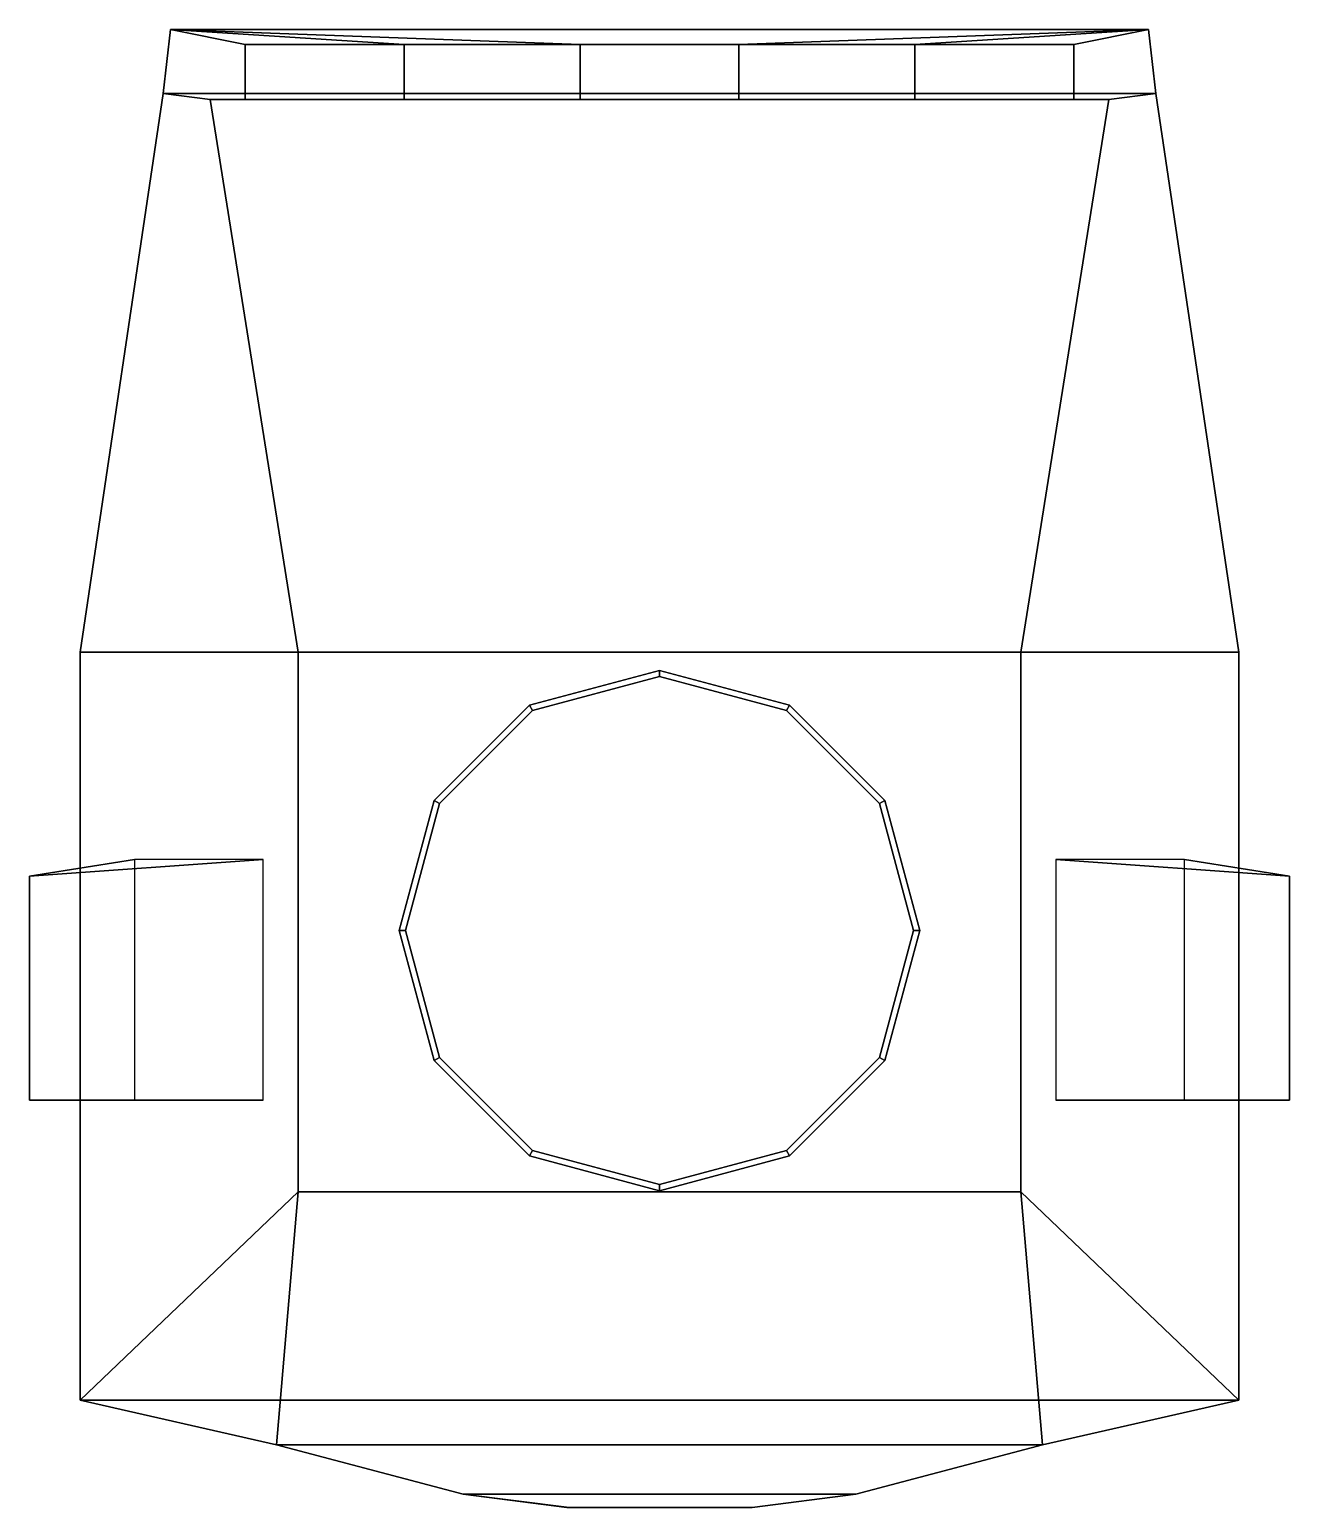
# Model space of a CAD drawing. Extents: x -5.2 to 5.2, y -7.7 to 4.6.
import ezdxf

# ---------------------------------------------------------------- set-up
doc = ezdxf.new("R2010")
doc.units = 0
doc.layers.add('TURRET', color=2, linetype='CONTINUOUS')

msp = doc.modelspace()

# ---------------------------------------------------------------- linework, layer by layer
at = {"layer": 'TURRET'}
for points in [[(-4.12, 4.07, 1.74), (-4.06, 4.6), (-4.12, 4.07), (-4.12, 4.07, 1.74)], [(-4.06, 4.6), (-4.12, 4.07, 1.74), (-3.44, 4.07, 1.74), (-3.44, 4.475, 0.41)], [(-4.12, 4.07), (-4.06, 4.6), (4.06, 4.6), (4.12, 4.07)], [(-2.12, 4.475, 0.41), (-2.12, 4.475, 0.41), (-0.66, 4.475, 0.41), (-4.06, 4.6)], [(-3.44, 4.475, 0.41), (-3.44, 4.475, 0.41), (-2.12, 4.475, 0.41), (-4.06, 4.6)], [(-4.06, 4.6), (-0.66, 4.475, 0.41), (0.66, 4.475, 0.41), (4.06, 4.6)], [(0.66, 4.475, 0.41), (0.66, 4.475, 0.41), (2.12, 4.475, 0.41), (4.06, 4.6)], [(2.12, 4.475, 0.41), (2.12, 4.475, 0.41), (3.44, 4.475, 0.41), (4.06, 4.6)], [(3.44, 4.475, 0.41), (3.44, 4.07, 1.74), (4.12, 4.07, 1.74), (4.06, 4.6)], [(4.12, 4.07), (4.06, 4.6), (4.12, 4.07, 1.74)], [(-3.44, 4.02, 0.41), (-3.44, 4.475, 0.41), (-3.44, 4.07, 1.74), (-3.44, 4.02, 1.85)], [(-2.12, 4.475, 0.41), (-3.44, 4.475, 0.41), (-3.44, 4.02, 0.41), (-2.12, 4.02, 0.41)], [(-2.12, 4.475, 0.41), (-2.12, 4.02, 0.41), (-2.12, 4.02, 1.85), (-2.12, 4.07, 1.74)], [(-2.12, 4.475, 0.41), (-2.12, 4.07, 1.74), (-0.66, 4.07, 1.74), (-0.66, 4.475, 0.41)], [(-0.66, 4.02, 0.41), (-0.66, 4.475, 0.41), (-0.66, 4.07, 1.74), (-0.66, 4.02, 1.85)], [(0.66, 4.475, 0.41), (-0.66, 4.475, 0.41), (-0.66, 4.02, 0.41), (0.66, 4.02, 0.41)], [(0.66, 4.475, 0.41), (0.66, 4.02, 0.41), (0.66, 4.02, 1.85), (0.66, 4.07, 1.74)], [(0.66, 4.475, 0.41), (0.66, 4.07, 1.74), (2.12, 4.07, 1.74), (2.12, 4.475, 0.41)], [(2.12, 4.02, 0.41), (2.12, 4.475, 0.41), (2.12, 4.07, 1.74), (2.12, 4.02, 1.85)], [(3.44, 4.475, 0.41), (2.12, 4.475, 0.41), (2.12, 4.02, 0.41), (3.44, 4.02, 0.41)], [(3.44, 4.475, 0.41), (3.44, 4.02, 0.41), (3.44, 4.02, 1.85), (3.44, 4.07, 1.74)], [(-4.12, 4.07, 1.74), (-4.81, -0.57, 1.74), (-3, -0.57, 3.37), (-3.73, 4.02, 1.85)], [(-4.12, 4.07), (-4.81, -0.57), (-4.81, -0.57, 1.74), (-4.12, 4.07, 1.74)], [(4.12, 4.07), (4.81, -0.57), (-4.81, -0.57), (-4.12, 4.07)], [(-4.12, 4.07, 1.74), (-3.73, 4.02, 1.85), (-3.44, 4.02, 1.85), (-3.44, 4.07, 1.74)], [(-2.12, 4.07, 1.74), (-2.12, 4.02, 1.85), (-0.66, 4.02, 1.85), (-0.66, 4.07, 1.74)], [(0.66, 4.07, 1.74), (0.66, 4.02, 1.85), (2.12, 4.02, 1.85), (2.12, 4.07, 1.74)], [(3, -0.57, 3.37), (4.81, -0.57, 1.74), (4.12, 4.07, 1.74), (3.73, 4.02, 1.85)], [(3.44, 4.07, 1.74), (3.44, 4.02, 1.85), (3.73, 4.02, 1.85), (4.12, 4.07, 1.74)], [(4.81, -0.57, 1.74), (4.81, -0.57), (4.12, 4.07), (4.12, 4.07, 1.74)], [(-3.73, 4.02, 1.85), (-3, -0.57, 3.37), (3, -0.57, 3.37), (3.73, 4.02, 1.85)], [(-2.12, 4.02, 0.41), (-3.44, 4.02, 0.41), (-3.44, 4.02, 1.85), (-2.12, 4.02, 1.85)], [(0.66, 4.02, 0.41), (-0.66, 4.02, 0.41), (-0.66, 4.02, 1.85), (0.66, 4.02, 1.85)], [(3.44, 4.02, 0.41), (2.12, 4.02, 0.41), (2.12, 4.02, 1.85), (3.44, 4.02, 1.85)], [(-4.81, -0.57, 1.74), (-4.81, -6.78, 1.74), (-3, -5.05, 3.44), (-3, -0.57, 3.37)], [(-4.81, -0.57), (-4.81, -6.78), (-4.81, -6.78, 1.74), (-4.81, -0.57, 1.74)], [(4.81, -0.57), (4.81, -6.78), (-4.81, -6.78), (-4.81, -0.57)], [(-3, -0.57, 3.37), (-3, -5.05, 3.44), (3, -5.05, 3.44), (3, -0.57, 3.37)], [(3, -5.05, 3.44), (4.81, -6.78, 1.74), (4.81, -0.57, 1.74), (3, -0.57, 3.37)], [(4.81, -6.78, 1.74), (4.81, -6.78), (4.81, -0.57), (4.81, -0.57, 1.74)], [(0, -0.72, 3.37), (-1.08, -1.009, 3.37), (-1.08, -1.009, 4.16), (0, -0.72, 4.16)], [(0, -0.72, 4.16), (-1.08, -1.009, 4.16), (-1.055, -1.053, 4.16), (0, -0.77, 4.16)], [(1.08, -1.009, 3.37), (0, -0.72, 3.37), (0, -0.72, 4.16), (1.08, -1.009, 4.16)], [(1.08, -1.009, 4.16), (0, -0.72, 4.16), (0, -0.77, 4.16), (1.055, -1.053, 4.16)], [(-1.055, -1.053, 3.37), (0, -0.77, 3.37), (0, -0.77, 4.16), (-1.055, -1.053, 4.16)], [(0, -0.77, 3.37), (1.055, -1.053, 3.37), (1.055, -1.053, 4.16), (0, -0.77, 4.16)], [(-1.08, -1.009, 3.37), (-1.871, -1.8, 3.38), (-1.871, -1.8, 4.16), (-1.08, -1.009, 4.16)], [(-1.08, -1.009, 4.16), (-1.871, -1.8, 4.16), (-1.827, -1.825, 4.16), (-1.055, -1.053, 4.16)], [(-1.827, -1.825, 3.38), (-1.055, -1.053, 3.37), (-1.055, -1.053, 4.16), (-1.827, -1.825, 4.16)], [(1.871, -1.8, 4.16), (1.08, -1.009, 4.16), (1.055, -1.053, 4.16), (1.827, -1.825, 4.16)], [(1.055, -1.053, 3.37), (1.827, -1.825, 3.38), (1.827, -1.825, 4.16), (1.055, -1.053, 4.16)], [(1.871, -1.8, 3.38), (1.08, -1.009, 3.37), (1.08, -1.009, 4.16), (1.871, -1.8, 4.16)], [(-1.871, -1.8, 3.38), (-2.16, -2.88, 3.4), (-2.16, -2.88, 4.16), (-1.871, -1.8, 4.16)], [(-1.871, -1.8, 4.16), (-2.16, -2.88, 4.16), (-2.11, -2.88, 4.16), (-1.827, -1.825, 4.16)], [(-2.11, -2.88, 3.4), (-1.827, -1.825, 3.38), (-1.827, -1.825, 4.16), (-2.11, -2.88, 4.16)], [(2.16, -2.88, 4.16), (1.871, -1.8, 4.16), (1.827, -1.825, 4.16), (2.11, -2.88, 4.16)], [(1.827, -1.825, 3.38), (2.11, -2.88, 3.4), (2.11, -2.88, 4.16), (1.827, -1.825, 4.16)], [(2.16, -2.88, 3.4), (1.871, -1.8, 3.38), (1.871, -1.8, 4.16), (2.16, -2.88, 4.16)], [(-5.23, -2.43, 2.16), (-5.23, -2.43, 3.16), (-3.29, -2.29, 3.16), (-4.36, -2.29, 2.16)], [(-4.36, -2.29, 2.16), (-4.36, -4.29, 2.16), (-5.23, -4.29, 2.16), (-5.23, -2.43, 2.16)], [(-5.23, -2.43, 3.16), (-5.23, -4.29, 3.16), (-3.29, -4.29, 3.16), (-3.29, -2.29, 3.16)], [(5.23, -2.43, 3.16), (5.23, -2.43, 2.16), (4.36, -2.29, 2.16), (3.29, -2.29, 3.16)], [(3.29, -2.29, 3.16), (3.29, -4.29, 3.16), (5.23, -4.29, 3.16), (5.23, -2.43, 3.16)], [(5.23, -2.43, 2.16), (5.23, -4.29, 2.16), (4.36, -4.29, 2.16), (4.36, -2.29, 2.16)], [(-5.23, -4.29, 2.16), (-5.23, -4.29, 3.16), (-5.23, -2.43, 3.16), (-5.23, -2.43, 2.16)], [(5.23, -4.29, 3.16), (5.23, -4.29, 2.16), (5.23, -2.43, 2.16), (5.23, -2.43, 3.16)], [(-2.16, -2.88, 3.4), (-1.871, -3.96, 3.42), (-1.871, -3.96, 4.16), (-2.16, -2.88, 4.16)], [(-2.16, -2.88, 4.16), (-1.871, -3.96, 4.16), (-1.827, -3.935, 4.16), (-2.11, -2.88, 4.16)], [(-1.827, -3.935, 3.42), (-2.11, -2.88, 3.4), (-2.11, -2.88, 4.16), (-1.827, -3.935, 4.16)], [(2.11, -2.88, 3.4), (1.827, -3.935, 3.42), (1.827, -3.935, 4.16), (2.11, -2.88, 4.16)], [(1.871, -3.96, 4.16), (2.16, -2.88, 4.16), (2.11, -2.88, 4.16), (1.827, -3.935, 4.16)], [(1.871, -3.96, 3.42), (2.16, -2.88, 3.4), (2.16, -2.88, 4.16), (1.871, -3.96, 4.16)], [(-1.871, -3.96, 4.16), (-1.08, -4.751, 4.16), (-1.055, -4.707, 4.16), (-1.827, -3.935, 4.16)], [(-1.871, -3.96, 3.42), (-1.08, -4.751, 3.43), (-1.08, -4.751, 4.16), (-1.871, -3.96, 4.16)], [(-1.055, -4.707, 3.43), (-1.827, -3.935, 3.42), (-1.827, -3.935, 4.16), (-1.055, -4.707, 4.16)], [(1.827, -3.935, 3.42), (1.055, -4.707, 3.43), (1.055, -4.707, 4.16), (1.827, -3.935, 4.16)], [(1.08, -4.751, 4.16), (1.871, -3.96, 4.16), (1.827, -3.935, 4.16), (1.055, -4.707, 4.16)], [(1.08, -4.751, 3.43), (1.871, -3.96, 3.42), (1.871, -3.96, 4.16), (1.08, -4.751, 4.16)], [(-4.36, -4.29, 2.16), (-3.29, -4.29, 3.16), (-5.23, -4.29, 3.16), (-5.23, -4.29, 2.16)], [(3.29, -4.29, 3.16), (4.36, -4.29, 2.16), (5.23, -4.29, 2.16), (5.23, -4.29, 3.16)], [(-1.08, -4.751, 4.16), (0, -5.04, 4.16), (0, -4.99, 4.16), (-1.055, -4.707, 4.16)], [(-1.08, -4.751, 3.43), (0, -5.04, 3.43), (0, -5.04, 4.16), (-1.08, -4.751, 4.16)], [(0, -4.99, 3.43), (-1.055, -4.707, 3.43), (-1.055, -4.707, 4.16), (0, -4.99, 4.16)], [(1.055, -4.707, 3.43), (0, -4.99, 3.43), (0, -4.99, 4.16), (1.055, -4.707, 4.16)], [(0, -5.04, 4.16), (1.08, -4.751, 4.16), (1.055, -4.707, 4.16), (0, -4.99, 4.16)], [(0, -5.04, 3.43), (1.08, -4.751, 3.43), (1.08, -4.751, 4.16), (0, -5.04, 4.16)], [(-4.81, -6.78, 1.74), (-3.18, -7.15, 2.81), (-3, -5.05, 3.44)], [(-3, -5.05, 3.44), (-3.18, -7.15, 2.81), (3.18, -7.15, 2.81), (3, -5.05, 3.44)], [(3, -5.05, 3.44), (3.18, -7.15, 2.81), (4.81, -6.78, 1.74), (3, -5.05, 3.44)], [(-4.81, -6.78), (-3.18, -7.15), (-3.18, -7.15, 2.81), (-4.81, -6.78, 1.74)], [(4.81, -6.78), (3.18, -7.15), (-3.18, -7.15), (-4.81, -6.78)], [(3.18, -7.15, 2.81), (3.18, -7.15), (4.81, -6.78), (4.81, -6.78, 1.74)], [(-3.18, -7.15, 2.81), (-3.18, -7.15), (-1.63, -7.56), (-1.63, -7.56, 2.71)], [(-1.63, -7.56), (-3.18, -7.15), (3.18, -7.15), (1.63, -7.56)], [(1.63, -7.56, 2.71), (3.18, -7.15, 2.81), (-3.18, -7.15, 2.81), (-1.63, -7.56, 2.71)], [(1.63, -7.56), (3.18, -7.15), (3.18, -7.15, 2.81), (1.63, -7.56, 2.71)], [(-1.63, -7.56), (-0.77, -7.67), (-0.75, -7.67, 2.68), (-1.63, -7.56, 2.71)], [(1.63, -7.56), (0.77, -7.67), (-0.77, -7.67), (-1.63, -7.56)], [(-1.63, -7.56, 2.71), (-0.75, -7.67, 2.68), (0.77, -7.67, 2.68), (1.63, -7.56, 2.71)], [(0.77, -7.67, 2.68), (0.77, -7.67), (1.63, -7.56), (1.63, -7.56, 2.71)], [(-0.75, -7.67, 2.68), (-0.77, -7.67), (0.77, -7.67), (0.77, -7.67, 2.68)]]:
    msp.add_3dface(points, dxfattribs=at)

doc.saveas('drawing.dxf')
